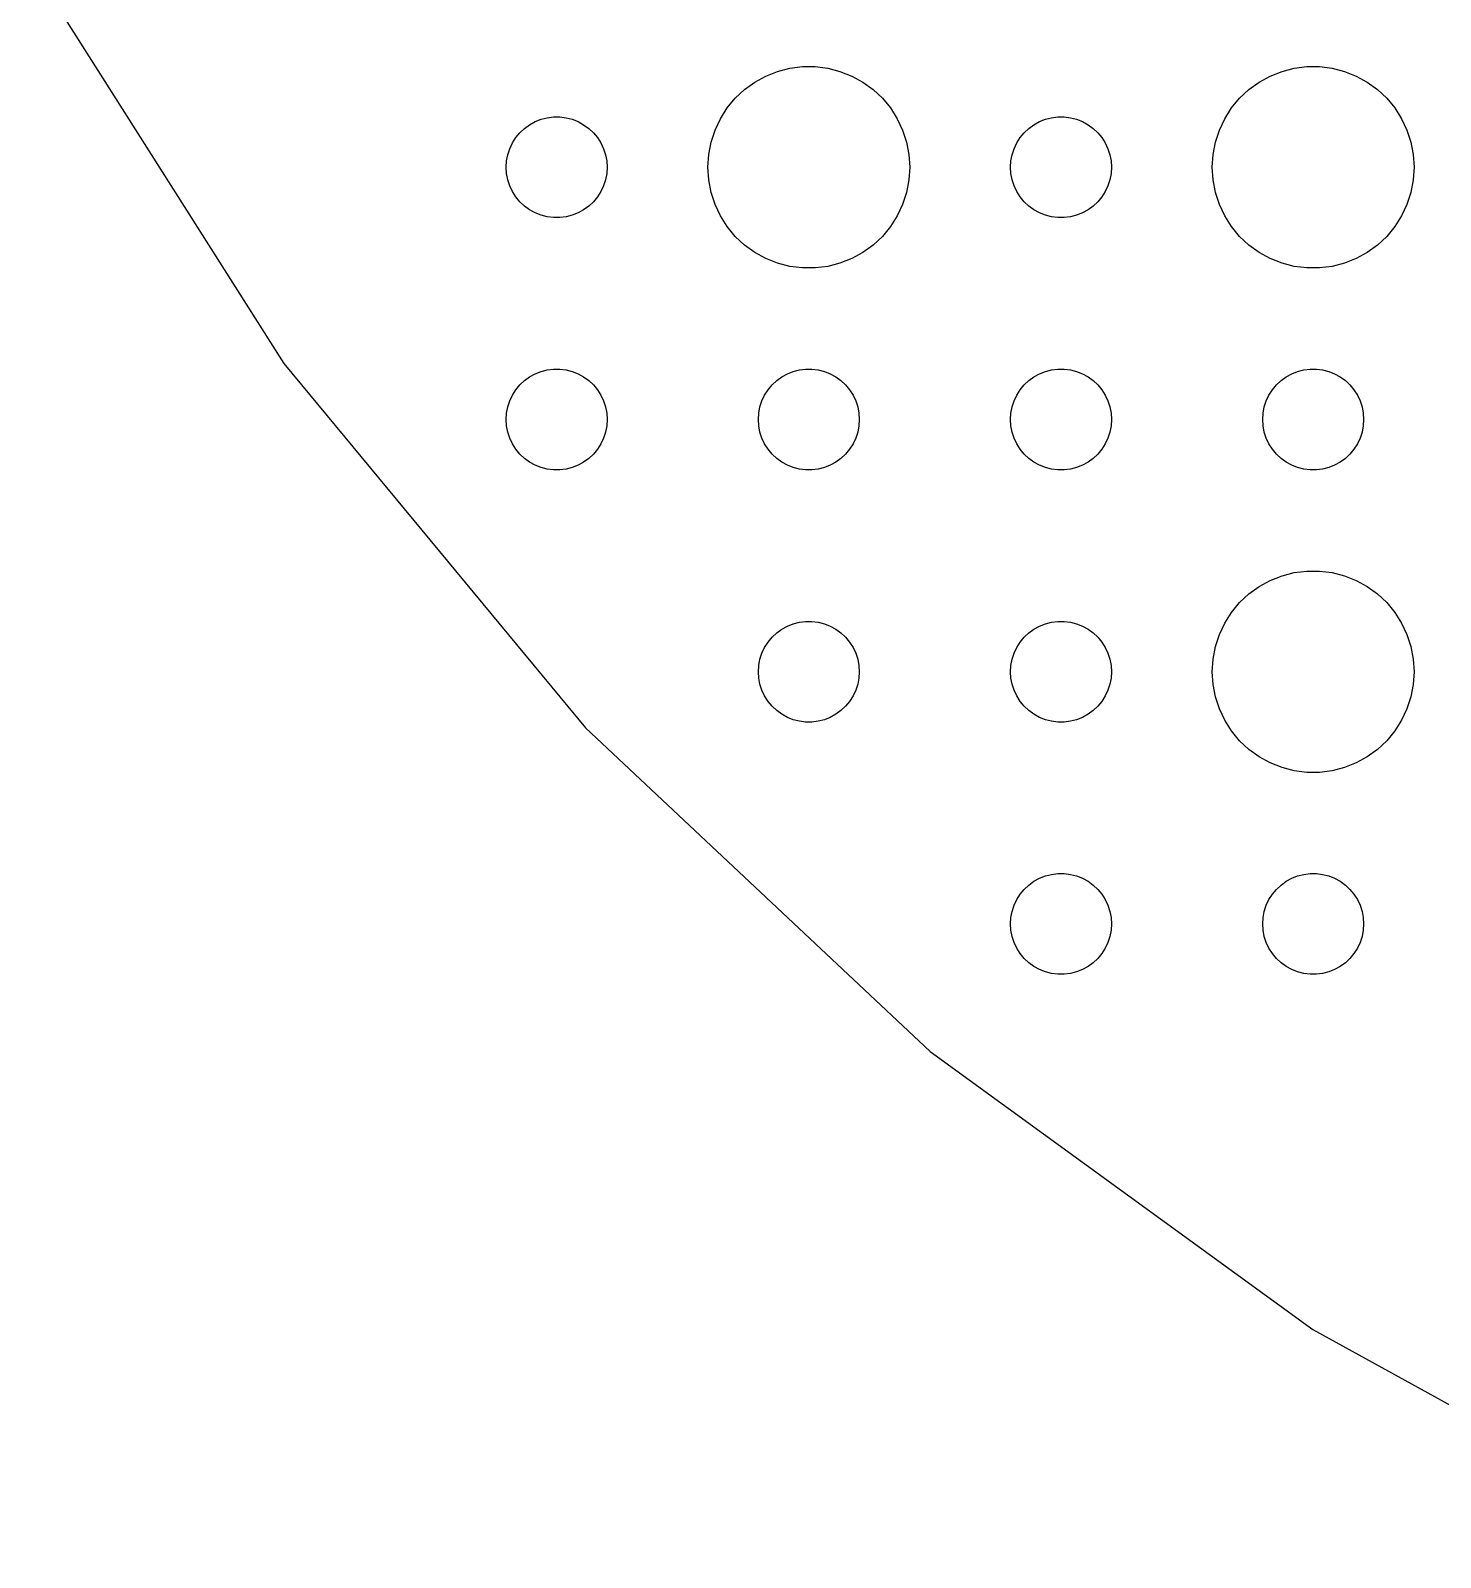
# Model space of a CAD drawing. Header units: metres. Extents: x -112 to 112, y -112 to 112.
# Drawn here: x -98.15 to -56.21, y -101.34 to -55.93 of the extents above; entities that cross this region are included whole.
import ezdxf

# ---------------------------------------------------------------- set-up
doc = ezdxf.new("R2010")
doc.units = ezdxf.units.M

msp = doc.modelspace()

# ---------------------------------------------------------------- linework, layer by layer
for p, q in [((-98.1463, -53.9564), (-90.6099, -65.8319)), ((-76.2773, -57.2855), (-75.927, -57.1468)), ((-75.927, -57.1468), (-75.5621, -57.0531)), ((-75.5621, -57.0531), (-75.1884, -57.0059)), ((-75.1884, -57.0059), (-74.8116, -57.0059)), ((-74.8116, -57.0059), (-74.4379, -57.0531)), ((-74.4379, -57.0531), (-74.073, -57.1468)), ((-74.073, -57.1468), (-73.7227, -57.2855)), ((-61.2773, -57.2855), (-60.927, -57.1468)), ((-60.927, -57.1468), (-60.5621, -57.0531)), ((-60.5621, -57.0531), (-60.1884, -57.0059)), ((-60.1884, -57.0059), (-59.8116, -57.0059)), ((-59.8116, -57.0059), (-59.4379, -57.0531)), ((-59.4379, -57.0531), (-59.0729, -57.1468)), ((-59.0729, -57.1468), (-58.7227, -57.2855)), ((-76.9123, -57.6885), (-76.6075, -57.467)), ((-76.6075, -57.467), (-76.2773, -57.2855)), ((-73.7227, -57.2855), (-73.3925, -57.467)), ((-73.3925, -57.467), (-73.0877, -57.6885)), ((-61.9123, -57.6885), (-61.6075, -57.467)), ((-61.6075, -57.467), (-61.2773, -57.2855)), ((-58.7227, -57.2855), (-58.3925, -57.467)), ((-58.3925, -57.467), (-58.0877, -57.6885)), ((-77.427, -58.2366), (-77.1869, -57.9464)), ((-77.1869, -57.9464), (-76.9123, -57.6885)), ((-73.0877, -57.6885), (-72.8131, -57.9464)), ((-72.8131, -57.9464), (-72.573, -58.2366)), ((-62.427, -58.2366), (-62.1869, -57.9464)), ((-62.1869, -57.9464), (-61.9123, -57.6885)), ((-58.0877, -57.6885), (-57.8131, -57.9464)), ((-57.8131, -57.9464), (-57.5729, -58.2366)), ((-83.1387, -58.6428), (-82.9635, -58.5734)), ((-82.9635, -58.5734), (-82.7811, -58.5266)), ((-82.7811, -58.5266), (-82.5942, -58.503)), ((-82.5942, -58.503), (-82.4058, -58.503)), ((-82.4058, -58.503), (-82.2189, -58.5266)), ((-82.2189, -58.5266), (-82.0365, -58.5734)), ((-82.0365, -58.5734), (-81.8613, -58.6428)), ((-77.7893, -58.8956), (-77.6289, -58.5547)), ((-77.6289, -58.5547), (-77.427, -58.2366)), ((-72.573, -58.2366), (-72.3711, -58.5547)), ((-72.3711, -58.5547), (-72.2107, -58.8956)), ((-68.1387, -58.6428), (-67.9635, -58.5734)), ((-67.9635, -58.5734), (-67.7811, -58.5266)), ((-67.7811, -58.5266), (-67.5942, -58.503)), ((-67.5942, -58.503), (-67.4058, -58.503)), ((-67.4058, -58.503), (-67.2189, -58.5266)), ((-67.2189, -58.5266), (-67.0365, -58.5734)), ((-67.0365, -58.5734), (-66.8613, -58.6428)), ((-62.7893, -58.8956), (-62.6289, -58.5547)), ((-62.6289, -58.5547), (-62.427, -58.2366)), ((-57.5729, -58.2366), (-57.3711, -58.5547)), ((-57.3711, -58.5547), (-57.2107, -58.8956)), ((-83.7135, -59.1183), (-83.5934, -58.9732)), ((-83.5934, -58.9732), (-83.4561, -58.8442)), ((-83.4561, -58.8442), (-83.3037, -58.7335)), ((-83.3037, -58.7335), (-83.1387, -58.6428)), ((-81.8613, -58.6428), (-81.6963, -58.7335)), ((-81.6963, -58.7335), (-81.5439, -58.8442)), ((-81.5439, -58.8442), (-81.4065, -58.9732)), ((-81.4065, -58.9732), (-81.2865, -59.1183)), ((-77.9057, -59.2539), (-77.7893, -58.8956)), ((-72.2107, -58.8956), (-72.0943, -59.2539)), ((-68.7135, -59.1183), (-68.5934, -58.9732)), ((-68.5934, -58.9732), (-68.4561, -58.8442)), ((-68.4561, -58.8442), (-68.3037, -58.7335)), ((-68.3037, -58.7335), (-68.1387, -58.6428)), ((-66.8613, -58.6428), (-66.6963, -58.7335)), ((-66.6963, -58.7335), (-66.5439, -58.8442)), ((-66.5439, -58.8442), (-66.4065, -58.9732)), ((-66.4065, -58.9732), (-66.2865, -59.1183)), ((-62.9057, -59.2539), (-62.7893, -58.8956)), ((-57.2107, -58.8956), (-57.0942, -59.2539)), ((-83.9529, -59.627), (-83.8947, -59.4478)), ((-83.8947, -59.4478), (-83.8145, -59.2774)), ((-83.8145, -59.2774), (-83.7135, -59.1183)), ((-81.2865, -59.1183), (-81.1855, -59.2774)), ((-81.1855, -59.2774), (-81.1053, -59.4478)), ((-81.1053, -59.4478), (-81.0471, -59.627)), ((-77.9763, -59.624), (-77.9057, -59.2539)), ((-72.0943, -59.2539), (-72.0237, -59.624)), ((-68.9529, -59.627), (-68.8947, -59.4478)), ((-68.8947, -59.4478), (-68.8145, -59.2774)), ((-68.8145, -59.2774), (-68.7135, -59.1183)), ((-66.2865, -59.1183), (-66.1855, -59.2774)), ((-66.1855, -59.2774), (-66.1053, -59.4478)), ((-66.1053, -59.4478), (-66.0471, -59.627)), ((-62.9763, -59.624), (-62.9057, -59.2539)), ((-57.0942, -59.2539), (-57.0237, -59.624)), ((-84, -60), (-83.9882, -59.812)), ((-83.9882, -59.812), (-83.9529, -59.627)), ((-81.0471, -59.627), (-81.0118, -59.812)), ((-81.0118, -59.812), (-81, -60)), ((-78, -60), (-77.9763, -59.624)), ((-72.0237, -59.624), (-72, -60)), ((-69, -60), (-68.9882, -59.812)), ((-68.9882, -59.812), (-68.9529, -59.627)), ((-66.0471, -59.627), (-66.0118, -59.812)), ((-66.0118, -59.812), (-66, -60)), ((-63, -60), (-62.9763, -59.624)), ((-57.0237, -59.624), (-57, -60)), ((-83.9882, -60.188), (-84, -60)), ((-83.9529, -60.373), (-83.9882, -60.188)), ((-83.8947, -60.5522), (-83.9529, -60.373)), ((-81.0471, -60.373), (-81.1053, -60.5522)), ((-81.0118, -60.188), (-81.0471, -60.373)), ((-81, -60), (-81.0118, -60.188)), ((-77.9763, -60.376), (-78, -60)), ((-77.9057, -60.7461), (-77.9763, -60.376)), ((-72.0237, -60.376), (-72.0943, -60.7461)), ((-72, -60), (-72.0237, -60.376)), ((-68.9882, -60.188), (-69, -60)), ((-68.9529, -60.373), (-68.9882, -60.188)), ((-68.8947, -60.5522), (-68.9529, -60.373)), ((-66.0471, -60.373), (-66.1053, -60.5522)), ((-66.0118, -60.188), (-66.0471, -60.373)), ((-66, -60), (-66.0118, -60.188)), ((-62.9763, -60.376), (-63, -60)), ((-62.9057, -60.7461), (-62.9763, -60.376)), ((-57.0237, -60.376), (-57.0942, -60.7461)), ((-57, -60), (-57.0237, -60.376)), ((-83.8145, -60.7226), (-83.8947, -60.5522)), ((-83.7135, -60.8817), (-83.8145, -60.7226)), ((-81.1855, -60.7226), (-81.2865, -60.8817)), ((-81.1053, -60.5522), (-81.1855, -60.7226)), ((-77.7893, -61.1044), (-77.9057, -60.7461)), ((-72.0943, -60.7461), (-72.2107, -61.1044)), ((-68.8145, -60.7226), (-68.8947, -60.5522)), ((-68.7135, -60.8817), (-68.8145, -60.7226)), ((-66.1855, -60.7226), (-66.2865, -60.8817)), ((-66.1053, -60.5522), (-66.1855, -60.7226)), ((-62.7893, -61.1044), (-62.9057, -60.7461)), ((-57.0942, -60.7461), (-57.2107, -61.1044)), ((-83.5934, -61.0268), (-83.7135, -60.8817)), ((-83.4561, -61.1558), (-83.5934, -61.0268)), ((-83.3037, -61.2665), (-83.4561, -61.1558)), ((-83.1387, -61.3572), (-83.3037, -61.2665)), ((-81.6963, -61.2665), (-81.8613, -61.3572)), ((-81.5439, -61.1558), (-81.6963, -61.2665)), ((-81.4065, -61.0268), (-81.5439, -61.1558)), ((-81.2865, -60.8817), (-81.4065, -61.0268)), ((-77.6289, -61.4453), (-77.7893, -61.1044)), ((-72.2107, -61.1044), (-72.3711, -61.4453)), ((-68.5934, -61.0268), (-68.7135, -60.8817)), ((-68.4561, -61.1558), (-68.5934, -61.0268)), ((-68.3037, -61.2665), (-68.4561, -61.1558)), ((-68.1387, -61.3572), (-68.3037, -61.2665)), ((-66.6963, -61.2665), (-66.8613, -61.3572)), ((-66.5439, -61.1558), (-66.6963, -61.2665)), ((-66.4065, -61.0268), (-66.5439, -61.1558)), ((-66.2865, -60.8817), (-66.4065, -61.0268)), ((-62.6289, -61.4453), (-62.7893, -61.1044)), ((-57.2107, -61.1044), (-57.3711, -61.4453)), ((-82.9635, -61.4266), (-83.1387, -61.3572)), ((-82.7811, -61.4734), (-82.9635, -61.4266)), ((-82.5942, -61.497), (-82.7811, -61.4734)), ((-82.4058, -61.497), (-82.5942, -61.497)), ((-82.2189, -61.4734), (-82.4058, -61.497)), ((-82.0365, -61.4266), (-82.2189, -61.4734)), ((-81.8613, -61.3572), (-82.0365, -61.4266)), ((-77.427, -61.7634), (-77.6289, -61.4453)), ((-72.3711, -61.4453), (-72.573, -61.7634)), ((-67.9635, -61.4266), (-68.1387, -61.3572)), ((-67.7811, -61.4734), (-67.9635, -61.4266)), ((-67.5942, -61.497), (-67.7811, -61.4734)), ((-67.4058, -61.497), (-67.5942, -61.497)), ((-67.2189, -61.4734), (-67.4058, -61.497)), ((-67.0365, -61.4266), (-67.2189, -61.4734)), ((-66.8613, -61.3572), (-67.0365, -61.4266)), ((-62.427, -61.7634), (-62.6289, -61.4453)), ((-57.3711, -61.4453), (-57.5729, -61.7634)), ((-77.1869, -62.0536), (-77.427, -61.7634)), ((-76.9123, -62.3115), (-77.1869, -62.0536)), ((-72.8131, -62.0536), (-73.0877, -62.3115)), ((-72.573, -61.7634), (-72.8131, -62.0536)), ((-62.1869, -62.0536), (-62.427, -61.7634)), ((-61.9123, -62.3115), (-62.1869, -62.0536)), ((-57.8131, -62.0536), (-58.0877, -62.3115)), ((-57.5729, -61.7634), (-57.8131, -62.0536)), ((-76.6075, -62.533), (-76.9123, -62.3115)), ((-76.2773, -62.7145), (-76.6075, -62.533)), ((-73.3925, -62.533), (-73.7227, -62.7145)), ((-73.0877, -62.3115), (-73.3925, -62.533)), ((-61.6075, -62.533), (-61.9123, -62.3115)), ((-61.2773, -62.7145), (-61.6075, -62.533)), ((-58.3925, -62.533), (-58.7227, -62.7145)), ((-58.0877, -62.3115), (-58.3925, -62.533)), ((-75.927, -62.8532), (-76.2773, -62.7145)), ((-75.5621, -62.9469), (-75.927, -62.8532)), ((-75.1884, -62.9941), (-75.5621, -62.9469)), ((-74.8116, -62.9941), (-75.1884, -62.9941)), ((-74.4379, -62.9469), (-74.8116, -62.9941)), ((-74.073, -62.8532), (-74.4379, -62.9469)), ((-73.7227, -62.7145), (-74.073, -62.8532)), ((-60.927, -62.8532), (-61.2773, -62.7145)), ((-60.5621, -62.9469), (-60.927, -62.8532)), ((-60.1884, -62.9941), (-60.5621, -62.9469)), ((-59.8116, -62.9941), (-60.1884, -62.9941)), ((-59.4379, -62.9469), (-59.8116, -62.9941)), ((-59.0729, -62.8532), (-59.4379, -62.9469)), ((-58.7227, -62.7145), (-59.0729, -62.8532)), ((-90.6099, -65.8319), (-81.6445, -76.6693)), ((-83.4561, -66.3442), (-83.3037, -66.2335)), ((-83.3037, -66.2335), (-83.1387, -66.1428)), ((-83.1387, -66.1428), (-82.9635, -66.0734)), ((-82.9635, -66.0734), (-82.7811, -66.0266)), ((-82.7811, -66.0266), (-82.5942, -66.003)), ((-82.5942, -66.003), (-82.4058, -66.003)), ((-82.4058, -66.003), (-82.2189, -66.0266)), ((-82.2189, -66.0266), (-82.0365, -66.0734)), ((-82.0365, -66.0734), (-81.8613, -66.1428)), ((-81.8613, -66.1428), (-81.6963, -66.2335)), ((-81.6963, -66.2335), (-81.5439, -66.3442)), ((-75.9561, -66.3442), (-75.8037, -66.2335)), ((-75.8037, -66.2335), (-75.6387, -66.1428)), ((-75.6387, -66.1428), (-75.4635, -66.0734)), ((-75.4635, -66.0734), (-75.2811, -66.0266)), ((-75.2811, -66.0266), (-75.0942, -66.003)), ((-75.0942, -66.003), (-74.9058, -66.003)), ((-74.9058, -66.003), (-74.7189, -66.0266)), ((-74.7189, -66.0266), (-74.5365, -66.0734)), ((-74.5365, -66.0734), (-74.3613, -66.1428)), ((-74.3613, -66.1428), (-74.1963, -66.2335)), ((-74.1963, -66.2335), (-74.0439, -66.3442)), ((-68.4561, -66.3442), (-68.3037, -66.2335)), ((-68.3037, -66.2335), (-68.1387, -66.1428)), ((-68.1387, -66.1428), (-67.9635, -66.0734)), ((-67.9635, -66.0734), (-67.7811, -66.0266)), ((-67.7811, -66.0266), (-67.5942, -66.003)), ((-67.5942, -66.003), (-67.4058, -66.003)), ((-67.4058, -66.003), (-67.2189, -66.0266)), ((-67.2189, -66.0266), (-67.0365, -66.0734)), ((-67.0365, -66.0734), (-66.8613, -66.1428)), ((-66.8613, -66.1428), (-66.6963, -66.2335)), ((-66.6963, -66.2335), (-66.5439, -66.3442)), ((-60.9561, -66.3442), (-60.8037, -66.2335)), ((-60.8037, -66.2335), (-60.6387, -66.1428)), ((-60.6387, -66.1428), (-60.4635, -66.0734)), ((-60.4635, -66.0734), (-60.2811, -66.0266)), ((-60.2811, -66.0266), (-60.0942, -66.003)), ((-60.0942, -66.003), (-59.9058, -66.003)), ((-59.9058, -66.003), (-59.7189, -66.0266)), ((-59.7189, -66.0266), (-59.5365, -66.0734)), ((-59.5365, -66.0734), (-59.3613, -66.1428)), ((-59.3613, -66.1428), (-59.1963, -66.2335)), ((-59.1963, -66.2335), (-59.0439, -66.3442)), ((-83.8145, -66.7774), (-83.7135, -66.6183)), ((-83.7135, -66.6183), (-83.5934, -66.4732)), ((-83.5934, -66.4732), (-83.4561, -66.3442)), ((-81.5439, -66.3442), (-81.4065, -66.4732)), ((-81.4065, -66.4732), (-81.2865, -66.6183)), ((-81.2865, -66.6183), (-81.1855, -66.7774)), ((-76.3145, -66.7774), (-76.2135, -66.6183)), ((-76.2135, -66.6183), (-76.0934, -66.4732)), ((-76.0934, -66.4732), (-75.9561, -66.3442)), ((-74.0439, -66.3442), (-73.9065, -66.4732)), ((-73.9065, -66.4732), (-73.7865, -66.6183)), ((-73.7865, -66.6183), (-73.6855, -66.7774)), ((-68.8145, -66.7774), (-68.7135, -66.6183)), ((-68.7135, -66.6183), (-68.5934, -66.4732)), ((-68.5934, -66.4732), (-68.4561, -66.3442)), ((-66.5439, -66.3442), (-66.4065, -66.4732)), ((-66.4065, -66.4732), (-66.2865, -66.6183)), ((-66.2865, -66.6183), (-66.1855, -66.7774)), ((-61.3145, -66.7774), (-61.2135, -66.6183)), ((-61.2135, -66.6183), (-61.0934, -66.4732)), ((-61.0934, -66.4732), (-60.9561, -66.3442)), ((-59.0439, -66.3442), (-58.9065, -66.4732)), ((-58.9065, -66.4732), (-58.7865, -66.6183)), ((-58.7865, -66.6183), (-58.6855, -66.7774)), ((-83.9882, -67.312), (-83.9529, -67.127)), ((-83.9529, -67.127), (-83.8947, -66.9478)), ((-83.8947, -66.9478), (-83.8145, -66.7774)), ((-81.1855, -66.7774), (-81.1053, -66.9478)), ((-81.1053, -66.9478), (-81.0471, -67.127)), ((-81.0471, -67.127), (-81.0118, -67.312)), ((-76.4882, -67.312), (-76.4529, -67.127)), ((-76.4529, -67.127), (-76.3947, -66.9478)), ((-76.3947, -66.9478), (-76.3145, -66.7774)), ((-73.6855, -66.7774), (-73.6053, -66.9478)), ((-73.6053, -66.9478), (-73.5471, -67.127)), ((-73.5471, -67.127), (-73.5118, -67.312)), ((-68.9882, -67.312), (-68.9529, -67.127)), ((-68.9529, -67.127), (-68.8947, -66.9478)), ((-68.8947, -66.9478), (-68.8145, -66.7774)), ((-66.1855, -66.7774), (-66.1053, -66.9478)), ((-66.1053, -66.9478), (-66.0471, -67.127)), ((-66.0471, -67.127), (-66.0118, -67.312)), ((-61.4882, -67.312), (-61.4529, -67.127)), ((-61.4529, -67.127), (-61.3947, -66.9478)), ((-61.3947, -66.9478), (-61.3145, -66.7774)), ((-58.6855, -66.7774), (-58.6053, -66.9478)), ((-58.6053, -66.9478), (-58.5471, -67.127)), ((-58.5471, -67.127), (-58.5118, -67.312)), ((-84, -67.5), (-83.9882, -67.312)), ((-83.9882, -67.688), (-84, -67.5)), ((-81.0118, -67.312), (-81, -67.5)), ((-81, -67.5), (-81.0118, -67.688)), ((-76.5, -67.5), (-76.4882, -67.312)), ((-76.4882, -67.688), (-76.5, -67.5)), ((-73.5118, -67.312), (-73.5, -67.5)), ((-73.5, -67.5), (-73.5118, -67.688)), ((-69, -67.5), (-68.9882, -67.312)), ((-68.9882, -67.688), (-69, -67.5)), ((-66.0118, -67.312), (-66, -67.5)), ((-66, -67.5), (-66.0118, -67.688)), ((-61.5, -67.5), (-61.4882, -67.312)), ((-61.4882, -67.688), (-61.5, -67.5)), ((-58.5118, -67.312), (-58.5, -67.5)), ((-58.5, -67.5), (-58.5118, -67.688)), ((-83.9529, -67.873), (-83.9882, -67.688)), ((-83.8947, -68.0522), (-83.9529, -67.873)), ((-83.8145, -68.2226), (-83.8947, -68.0522)), ((-81.1053, -68.0522), (-81.1855, -68.2226)), ((-81.0471, -67.873), (-81.1053, -68.0522)), ((-81.0118, -67.688), (-81.0471, -67.873)), ((-76.4529, -67.873), (-76.4882, -67.688)), ((-76.3947, -68.0522), (-76.4529, -67.873)), ((-76.3145, -68.2226), (-76.3947, -68.0522)), ((-73.6053, -68.0522), (-73.6855, -68.2226)), ((-73.5471, -67.873), (-73.6053, -68.0522)), ((-73.5118, -67.688), (-73.5471, -67.873)), ((-68.9529, -67.873), (-68.9882, -67.688)), ((-68.8947, -68.0522), (-68.9529, -67.873)), ((-68.8145, -68.2226), (-68.8947, -68.0522)), ((-66.1053, -68.0522), (-66.1855, -68.2226)), ((-66.0471, -67.873), (-66.1053, -68.0522)), ((-66.0118, -67.688), (-66.0471, -67.873)), ((-61.4529, -67.873), (-61.4882, -67.688)), ((-61.3947, -68.0522), (-61.4529, -67.873)), ((-61.3145, -68.2226), (-61.3947, -68.0522)), ((-58.6053, -68.0522), (-58.6855, -68.2226)), ((-58.5471, -67.873), (-58.6053, -68.0522)), ((-58.5118, -67.688), (-58.5471, -67.873)), ((-83.7135, -68.3817), (-83.8145, -68.2226)), ((-83.5934, -68.5268), (-83.7135, -68.3817)), ((-83.4561, -68.6558), (-83.5934, -68.5268)), ((-81.4065, -68.5268), (-81.5439, -68.6558)), ((-81.2865, -68.3817), (-81.4065, -68.5268)), ((-81.1855, -68.2226), (-81.2865, -68.3817)), ((-76.2135, -68.3817), (-76.3145, -68.2226)), ((-76.0934, -68.5268), (-76.2135, -68.3817)), ((-75.9561, -68.6558), (-76.0934, -68.5268)), ((-73.9065, -68.5268), (-74.0439, -68.6558)), ((-73.7865, -68.3817), (-73.9065, -68.5268)), ((-73.6855, -68.2226), (-73.7865, -68.3817)), ((-68.7135, -68.3817), (-68.8145, -68.2226)), ((-68.5934, -68.5268), (-68.7135, -68.3817)), ((-68.4561, -68.6558), (-68.5934, -68.5268)), ((-66.4065, -68.5268), (-66.5439, -68.6558)), ((-66.2865, -68.3817), (-66.4065, -68.5268)), ((-66.1855, -68.2226), (-66.2865, -68.3817)), ((-61.2135, -68.3817), (-61.3145, -68.2226)), ((-61.0934, -68.5268), (-61.2135, -68.3817)), ((-60.9561, -68.6558), (-61.0934, -68.5268)), ((-58.9065, -68.5268), (-59.0439, -68.6558)), ((-58.7865, -68.3817), (-58.9065, -68.5268)), ((-58.6855, -68.2226), (-58.7865, -68.3817)), ((-83.3037, -68.7665), (-83.4561, -68.6558)), ((-83.1387, -68.8572), (-83.3037, -68.7665)), ((-82.9635, -68.9266), (-83.1387, -68.8572)), ((-82.7811, -68.9734), (-82.9635, -68.9266)), ((-82.5942, -68.997), (-82.7811, -68.9734)), ((-82.4058, -68.997), (-82.5942, -68.997)), ((-82.2189, -68.9734), (-82.4058, -68.997)), ((-82.0365, -68.9266), (-82.2189, -68.9734)), ((-81.8613, -68.8572), (-82.0365, -68.9266)), ((-81.6963, -68.7665), (-81.8613, -68.8572)), ((-81.5439, -68.6558), (-81.6963, -68.7665)), ((-75.8037, -68.7665), (-75.9561, -68.6558)), ((-75.6387, -68.8572), (-75.8037, -68.7665)), ((-75.4635, -68.9266), (-75.6387, -68.8572)), ((-75.2811, -68.9734), (-75.4635, -68.9266)), ((-75.0942, -68.997), (-75.2811, -68.9734)), ((-74.9058, -68.997), (-75.0942, -68.997)), ((-74.7189, -68.9734), (-74.9058, -68.997)), ((-74.5365, -68.9266), (-74.7189, -68.9734)), ((-74.3613, -68.8572), (-74.5365, -68.9266)), ((-74.1963, -68.7665), (-74.3613, -68.8572)), ((-74.0439, -68.6558), (-74.1963, -68.7665)), ((-68.3037, -68.7665), (-68.4561, -68.6558)), ((-68.1387, -68.8572), (-68.3037, -68.7665)), ((-67.9635, -68.9266), (-68.1387, -68.8572)), ((-67.7811, -68.9734), (-67.9635, -68.9266)), ((-67.5942, -68.997), (-67.7811, -68.9734)), ((-67.4058, -68.997), (-67.5942, -68.997)), ((-67.2189, -68.9734), (-67.4058, -68.997)), ((-67.0365, -68.9266), (-67.2189, -68.9734)), ((-66.8613, -68.8572), (-67.0365, -68.9266)), ((-66.6963, -68.7665), (-66.8613, -68.8572)), ((-66.5439, -68.6558), (-66.6963, -68.7665)), ((-60.8037, -68.7665), (-60.9561, -68.6558)), ((-60.6387, -68.8572), (-60.8037, -68.7665)), ((-60.4635, -68.9266), (-60.6387, -68.8572)), ((-60.2811, -68.9734), (-60.4635, -68.9266)), ((-60.0942, -68.997), (-60.2811, -68.9734)), ((-59.9058, -68.997), (-60.0942, -68.997)), ((-59.7189, -68.9734), (-59.9058, -68.997)), ((-59.5365, -68.9266), (-59.7189, -68.9734)), ((-59.3613, -68.8572), (-59.5365, -68.9266)), ((-59.1963, -68.7665), (-59.3613, -68.8572)), ((-59.0439, -68.6558), (-59.1963, -68.7665)), ((-61.2773, -72.2855), (-60.927, -72.1468)), ((-60.927, -72.1468), (-60.5621, -72.0531)), ((-60.5621, -72.0531), (-60.1884, -72.0059)), ((-60.1884, -72.0059), (-59.8116, -72.0059)), ((-59.8116, -72.0059), (-59.4379, -72.0531)), ((-59.4379, -72.0531), (-59.0729, -72.1468)), ((-59.0729, -72.1468), (-58.7227, -72.2855)), ((-61.9123, -72.6885), (-61.6075, -72.467)), ((-61.6075, -72.467), (-61.2773, -72.2855)), ((-58.7227, -72.2855), (-58.3925, -72.467)), ((-58.3925, -72.467), (-58.0877, -72.6885)), ((-62.427, -73.2366), (-62.1869, -72.9464)), ((-62.1869, -72.9464), (-61.9123, -72.6885)), ((-58.0877, -72.6885), (-57.8131, -72.9464)), ((-57.8131, -72.9464), (-57.5729, -73.2366)), ((-75.4635, -73.5734), (-75.2811, -73.5266)), ((-75.2811, -73.5266), (-75.0942, -73.503)), ((-75.0942, -73.503), (-74.9058, -73.503)), ((-74.9058, -73.503), (-74.7189, -73.5266)), ((-74.7189, -73.5266), (-74.5365, -73.5734)), ((-67.9635, -73.5734), (-67.7811, -73.5266)), ((-67.7811, -73.5266), (-67.5942, -73.503)), ((-67.5942, -73.503), (-67.4058, -73.503)), ((-67.4058, -73.503), (-67.2189, -73.5266)), ((-67.2189, -73.5266), (-67.0365, -73.5734)), ((-62.7893, -73.8956), (-62.6289, -73.5547)), ((-62.6289, -73.5547), (-62.427, -73.2366)), ((-57.5729, -73.2366), (-57.3711, -73.5547)), ((-57.3711, -73.5547), (-57.2107, -73.8956)), ((-76.2135, -74.1183), (-76.0934, -73.9732)), ((-76.0934, -73.9732), (-75.9561, -73.8442)), ((-75.9561, -73.8442), (-75.8037, -73.7335)), ((-75.8037, -73.7335), (-75.6387, -73.6428)), ((-75.6387, -73.6428), (-75.4635, -73.5734)), ((-74.5365, -73.5734), (-74.3613, -73.6428)), ((-74.3613, -73.6428), (-74.1963, -73.7335)), ((-74.1963, -73.7335), (-74.0439, -73.8442)), ((-74.0439, -73.8442), (-73.9065, -73.9732)), ((-73.9065, -73.9732), (-73.7865, -74.1183)), ((-68.7135, -74.1183), (-68.5934, -73.9732)), ((-68.5934, -73.9732), (-68.4561, -73.8442)), ((-68.4561, -73.8442), (-68.3037, -73.7335)), ((-68.3037, -73.7335), (-68.1387, -73.6428)), ((-68.1387, -73.6428), (-67.9635, -73.5734)), ((-67.0365, -73.5734), (-66.8613, -73.6428)), ((-66.8613, -73.6428), (-66.6963, -73.7335)), ((-66.6963, -73.7335), (-66.5439, -73.8442)), ((-66.5439, -73.8442), (-66.4065, -73.9732)), ((-66.4065, -73.9732), (-66.2865, -74.1183)), ((-62.9057, -74.2539), (-62.7893, -73.8956)), ((-57.2107, -73.8956), (-57.0942, -74.2539)), ((-76.4529, -74.627), (-76.3947, -74.4478)), ((-76.3947, -74.4478), (-76.3145, -74.2774)), ((-76.3145, -74.2774), (-76.2135, -74.1183)), ((-73.7865, -74.1183), (-73.6855, -74.2774)), ((-73.6855, -74.2774), (-73.6053, -74.4478)), ((-73.6053, -74.4478), (-73.5471, -74.627)), ((-68.9529, -74.627), (-68.8947, -74.4478)), ((-68.8947, -74.4478), (-68.8145, -74.2774)), ((-68.8145, -74.2774), (-68.7135, -74.1183)), ((-66.2865, -74.1183), (-66.1855, -74.2774)), ((-66.1855, -74.2774), (-66.1053, -74.4478)), ((-66.1053, -74.4478), (-66.0471, -74.627)), ((-62.9763, -74.624), (-62.9057, -74.2539)), ((-57.0942, -74.2539), (-57.0237, -74.624)), ((-76.5, -75), (-76.4882, -74.812)), ((-76.4882, -74.812), (-76.4529, -74.627)), ((-73.5471, -74.627), (-73.5118, -74.812)), ((-73.5118, -74.812), (-73.5, -75)), ((-69, -75), (-68.9882, -74.812)), ((-68.9882, -74.812), (-68.9529, -74.627)), ((-66.0471, -74.627), (-66.0118, -74.812)), ((-66.0118, -74.812), (-66, -75)), ((-63, -75), (-62.9763, -74.624)), ((-57.0237, -74.624), (-57, -75)), ((-76.4882, -75.188), (-76.5, -75)), ((-76.4529, -75.373), (-76.4882, -75.188)), ((-76.3947, -75.5522), (-76.4529, -75.373)), ((-73.5471, -75.373), (-73.6053, -75.5522)), ((-73.5118, -75.188), (-73.5471, -75.373)), ((-73.5, -75), (-73.5118, -75.188)), ((-68.9882, -75.188), (-69, -75)), ((-68.9529, -75.373), (-68.9882, -75.188)), ((-68.8947, -75.5522), (-68.9529, -75.373)), ((-66.0471, -75.373), (-66.1053, -75.5522)), ((-66.0118, -75.188), (-66.0471, -75.373)), ((-66, -75), (-66.0118, -75.188)), ((-62.9763, -75.376), (-63, -75)), ((-62.9057, -75.7461), (-62.9763, -75.376)), ((-57.0237, -75.376), (-57.0942, -75.7461)), ((-57, -75), (-57.0237, -75.376)), ((-76.3145, -75.7226), (-76.3947, -75.5522)), ((-76.2135, -75.8817), (-76.3145, -75.7226)), ((-73.6855, -75.7226), (-73.7865, -75.8817)), ((-73.6053, -75.5522), (-73.6855, -75.7226)), ((-68.8145, -75.7226), (-68.8947, -75.5522)), ((-68.7135, -75.8817), (-68.8145, -75.7226)), ((-66.1855, -75.7226), (-66.2865, -75.8817)), ((-66.1053, -75.5522), (-66.1855, -75.7226)), ((-62.7893, -76.1044), (-62.9057, -75.7461)), ((-57.0942, -75.7461), (-57.2107, -76.1044)), ((-76.0934, -76.0268), (-76.2135, -75.8817)), ((-75.9561, -76.1558), (-76.0934, -76.0268)), ((-75.8037, -76.2665), (-75.9561, -76.1558)), ((-75.6387, -76.3572), (-75.8037, -76.2665)), ((-74.1963, -76.2665), (-74.3613, -76.3572)), ((-74.0439, -76.1558), (-74.1963, -76.2665)), ((-73.9065, -76.0268), (-74.0439, -76.1558)), ((-73.7865, -75.8817), (-73.9065, -76.0268)), ((-68.5934, -76.0268), (-68.7135, -75.8817)), ((-68.4561, -76.1558), (-68.5934, -76.0268)), ((-68.3037, -76.2665), (-68.4561, -76.1558)), ((-68.1387, -76.3572), (-68.3037, -76.2665)), ((-66.6963, -76.2665), (-66.8613, -76.3572)), ((-66.5439, -76.1558), (-66.6963, -76.2665)), ((-66.4065, -76.0268), (-66.5439, -76.1558)), ((-66.2865, -75.8817), (-66.4065, -76.0268)), ((-62.6289, -76.4453), (-62.7893, -76.1044)), ((-57.2107, -76.1044), (-57.3711, -76.4453)), ((-81.6445, -76.6693), (-71.3915, -86.2975)), ((-75.4635, -76.4266), (-75.6387, -76.3572)), ((-75.2811, -76.4734), (-75.4635, -76.4266)), ((-75.0942, -76.497), (-75.2811, -76.4734)), ((-74.9058, -76.497), (-75.0942, -76.497)), ((-74.7189, -76.4734), (-74.9058, -76.497)), ((-74.5365, -76.4266), (-74.7189, -76.4734)), ((-74.3613, -76.3572), (-74.5365, -76.4266)), ((-67.9635, -76.4266), (-68.1387, -76.3572)), ((-67.7811, -76.4734), (-67.9635, -76.4266)), ((-67.5942, -76.497), (-67.7811, -76.4734)), ((-67.4058, -76.497), (-67.5942, -76.497)), ((-67.2189, -76.4734), (-67.4058, -76.497)), ((-67.0365, -76.4266), (-67.2189, -76.4734)), ((-66.8613, -76.3572), (-67.0365, -76.4266)), ((-62.427, -76.7634), (-62.6289, -76.4453)), ((-57.3711, -76.4453), (-57.5729, -76.7634)), ((-62.1869, -77.0536), (-62.427, -76.7634)), ((-61.9123, -77.3115), (-62.1869, -77.0536)), ((-57.8131, -77.0536), (-58.0877, -77.3115)), ((-57.5729, -76.7634), (-57.8131, -77.0536)), ((-61.6075, -77.533), (-61.9123, -77.3115)), ((-61.2773, -77.7145), (-61.6075, -77.533)), ((-58.3925, -77.533), (-58.7227, -77.7145)), ((-58.0877, -77.3115), (-58.3925, -77.533)), ((-60.927, -77.8532), (-61.2773, -77.7145)), ((-60.5621, -77.9469), (-60.927, -77.8532)), ((-60.1884, -77.9941), (-60.5621, -77.9469)), ((-59.8116, -77.9941), (-60.1884, -77.9941)), ((-59.4379, -77.9469), (-59.8116, -77.9941)), ((-59.0729, -77.8532), (-59.4379, -77.9469)), ((-58.7227, -77.7145), (-59.0729, -77.8532)), ((-68.4561, -81.3442), (-68.3037, -81.2335)), ((-68.3037, -81.2335), (-68.1387, -81.1428)), ((-68.1387, -81.1428), (-67.9635, -81.0734)), ((-67.9635, -81.0734), (-67.7811, -81.0266)), ((-67.7811, -81.0266), (-67.5942, -81.003)), ((-67.5942, -81.003), (-67.4058, -81.003)), ((-67.4058, -81.003), (-67.2189, -81.0266)), ((-67.2189, -81.0266), (-67.0365, -81.0734)), ((-67.0365, -81.0734), (-66.8613, -81.1428)), ((-66.8613, -81.1428), (-66.6963, -81.2335)), ((-66.6963, -81.2335), (-66.5439, -81.3442)), ((-60.9561, -81.3442), (-60.8037, -81.2335)), ((-60.8037, -81.2335), (-60.6387, -81.1428)), ((-60.6387, -81.1428), (-60.4635, -81.0734)), ((-60.4635, -81.0734), (-60.2811, -81.0266)), ((-60.2811, -81.0266), (-60.0942, -81.003)), ((-60.0942, -81.003), (-59.9058, -81.003)), ((-59.9058, -81.003), (-59.7189, -81.0266)), ((-59.7189, -81.0266), (-59.5365, -81.0734)), ((-59.5365, -81.0734), (-59.3613, -81.1428)), ((-59.3613, -81.1428), (-59.1963, -81.2335)), ((-59.1963, -81.2335), (-59.0439, -81.3442)), ((-68.8145, -81.7774), (-68.7135, -81.6183)), ((-68.7135, -81.6183), (-68.5934, -81.4732)), ((-68.5934, -81.4732), (-68.4561, -81.3442)), ((-66.5439, -81.3442), (-66.4065, -81.4732)), ((-66.4065, -81.4732), (-66.2865, -81.6183)), ((-66.2865, -81.6183), (-66.1855, -81.7774)), ((-61.3145, -81.7774), (-61.2135, -81.6183)), ((-61.2135, -81.6183), (-61.0934, -81.4732)), ((-61.0934, -81.4732), (-60.9561, -81.3442)), ((-59.0439, -81.3442), (-58.9065, -81.4732)), ((-58.9065, -81.4732), (-58.7865, -81.6183)), ((-58.7865, -81.6183), (-58.6855, -81.7774)), ((-68.9882, -82.312), (-68.9529, -82.127)), ((-68.9529, -82.127), (-68.8947, -81.9478)), ((-68.8947, -81.9478), (-68.8145, -81.7774)), ((-66.1855, -81.7774), (-66.1053, -81.9478)), ((-66.1053, -81.9478), (-66.0471, -82.127)), ((-66.0471, -82.127), (-66.0118, -82.312)), ((-61.4882, -82.312), (-61.4529, -82.127)), ((-61.4529, -82.127), (-61.3947, -81.9478)), ((-61.3947, -81.9478), (-61.3145, -81.7774)), ((-58.6855, -81.7774), (-58.6053, -81.9478)), ((-58.6053, -81.9478), (-58.5471, -82.127)), ((-58.5471, -82.127), (-58.5118, -82.312)), ((-69, -82.5), (-68.9882, -82.312)), ((-68.9882, -82.688), (-69, -82.5)), ((-66.0118, -82.312), (-66, -82.5)), ((-66, -82.5), (-66.0118, -82.688)), ((-61.5, -82.5), (-61.4882, -82.312)), ((-61.4882, -82.688), (-61.5, -82.5)), ((-58.5118, -82.312), (-58.5, -82.5)), ((-58.5, -82.5), (-58.5118, -82.688)), ((-68.9529, -82.873), (-68.9882, -82.688)), ((-68.8947, -83.0522), (-68.9529, -82.873)), ((-68.8145, -83.2226), (-68.8947, -83.0522)), ((-66.1053, -83.0522), (-66.1855, -83.2226)), ((-66.0471, -82.873), (-66.1053, -83.0522)), ((-66.0118, -82.688), (-66.0471, -82.873)), ((-61.4529, -82.873), (-61.4882, -82.688)), ((-61.3947, -83.0522), (-61.4529, -82.873)), ((-61.3145, -83.2226), (-61.3947, -83.0522)), ((-58.6053, -83.0522), (-58.6855, -83.2226)), ((-58.5471, -82.873), (-58.6053, -83.0522)), ((-58.5118, -82.688), (-58.5471, -82.873)), ((-68.7135, -83.3817), (-68.8145, -83.2226)), ((-68.5934, -83.5268), (-68.7135, -83.3817)), ((-68.4561, -83.6558), (-68.5934, -83.5268)), ((-66.4065, -83.5268), (-66.5439, -83.6558)), ((-66.2865, -83.3817), (-66.4065, -83.5268)), ((-66.1855, -83.2226), (-66.2865, -83.3817)), ((-61.2135, -83.3817), (-61.3145, -83.2226)), ((-61.0934, -83.5268), (-61.2135, -83.3817)), ((-60.9561, -83.6558), (-61.0934, -83.5268)), ((-58.9065, -83.5268), (-59.0439, -83.6558)), ((-58.7865, -83.3817), (-58.9065, -83.5268)), ((-58.6855, -83.2226), (-58.7865, -83.3817)), ((-68.3037, -83.7665), (-68.4561, -83.6558)), ((-68.1387, -83.8572), (-68.3037, -83.7665)), ((-67.9635, -83.9266), (-68.1387, -83.8572)), ((-67.7811, -83.9734), (-67.9635, -83.9266)), ((-67.5942, -83.997), (-67.7811, -83.9734)), ((-67.4058, -83.997), (-67.5942, -83.997)), ((-67.2189, -83.9734), (-67.4058, -83.997)), ((-67.0365, -83.9266), (-67.2189, -83.9734)), ((-66.8613, -83.8572), (-67.0365, -83.9266)), ((-66.6963, -83.7665), (-66.8613, -83.8572)), ((-66.5439, -83.6558), (-66.6963, -83.7665)), ((-60.8037, -83.7665), (-60.9561, -83.6558)), ((-60.6387, -83.8572), (-60.8037, -83.7665)), ((-60.4635, -83.9266), (-60.6387, -83.8572)), ((-60.2811, -83.9734), (-60.4635, -83.9266)), ((-60.0942, -83.997), (-60.2811, -83.9734)), ((-59.9058, -83.997), (-60.0942, -83.997)), ((-59.7189, -83.9734), (-59.9058, -83.997)), ((-59.5365, -83.9266), (-59.7189, -83.9734)), ((-59.3613, -83.8572), (-59.5365, -83.9266)), ((-59.1963, -83.7665), (-59.3613, -83.8572)), ((-59.0439, -83.6558), (-59.1963, -83.7665)), ((-71.3915, -86.2975), (-60.0126, -94.5647)), ((-60.0126, -94.5647), (-47.6873, -101.341))]:
    msp.add_line(p, q)

doc.saveas('drawing.dxf')
